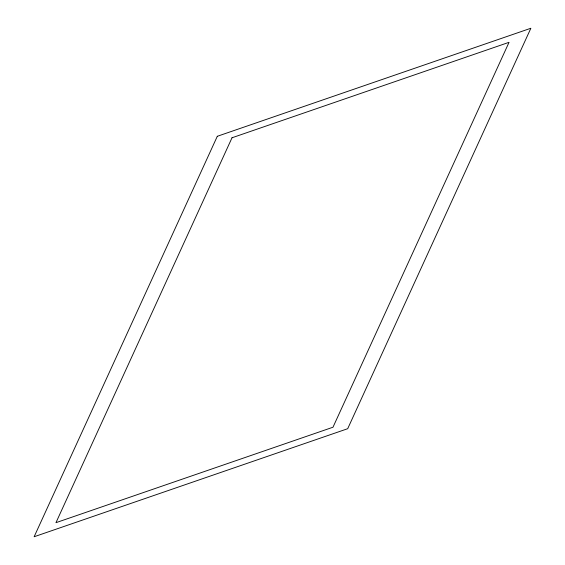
<?xml version="1.0" encoding="UTF-8"?>
<svg xmlns="http://www.w3.org/2000/svg" width="565" height="565" viewBox="0 0 565 565"><rect width="100%" height="100%" fill="white"/><g stroke="black" fill="none" stroke-linecap="round" stroke-linejoin="round"><path stroke-width="0.85" d="M217.306 136.292L34.133 536.75L347.694 428.708L530.867 28.25L217.306 136.292M232.017 137.775L55.956 522.682L332.983 427.225L509.044 42.319L232.017 137.775"/></g></svg>
